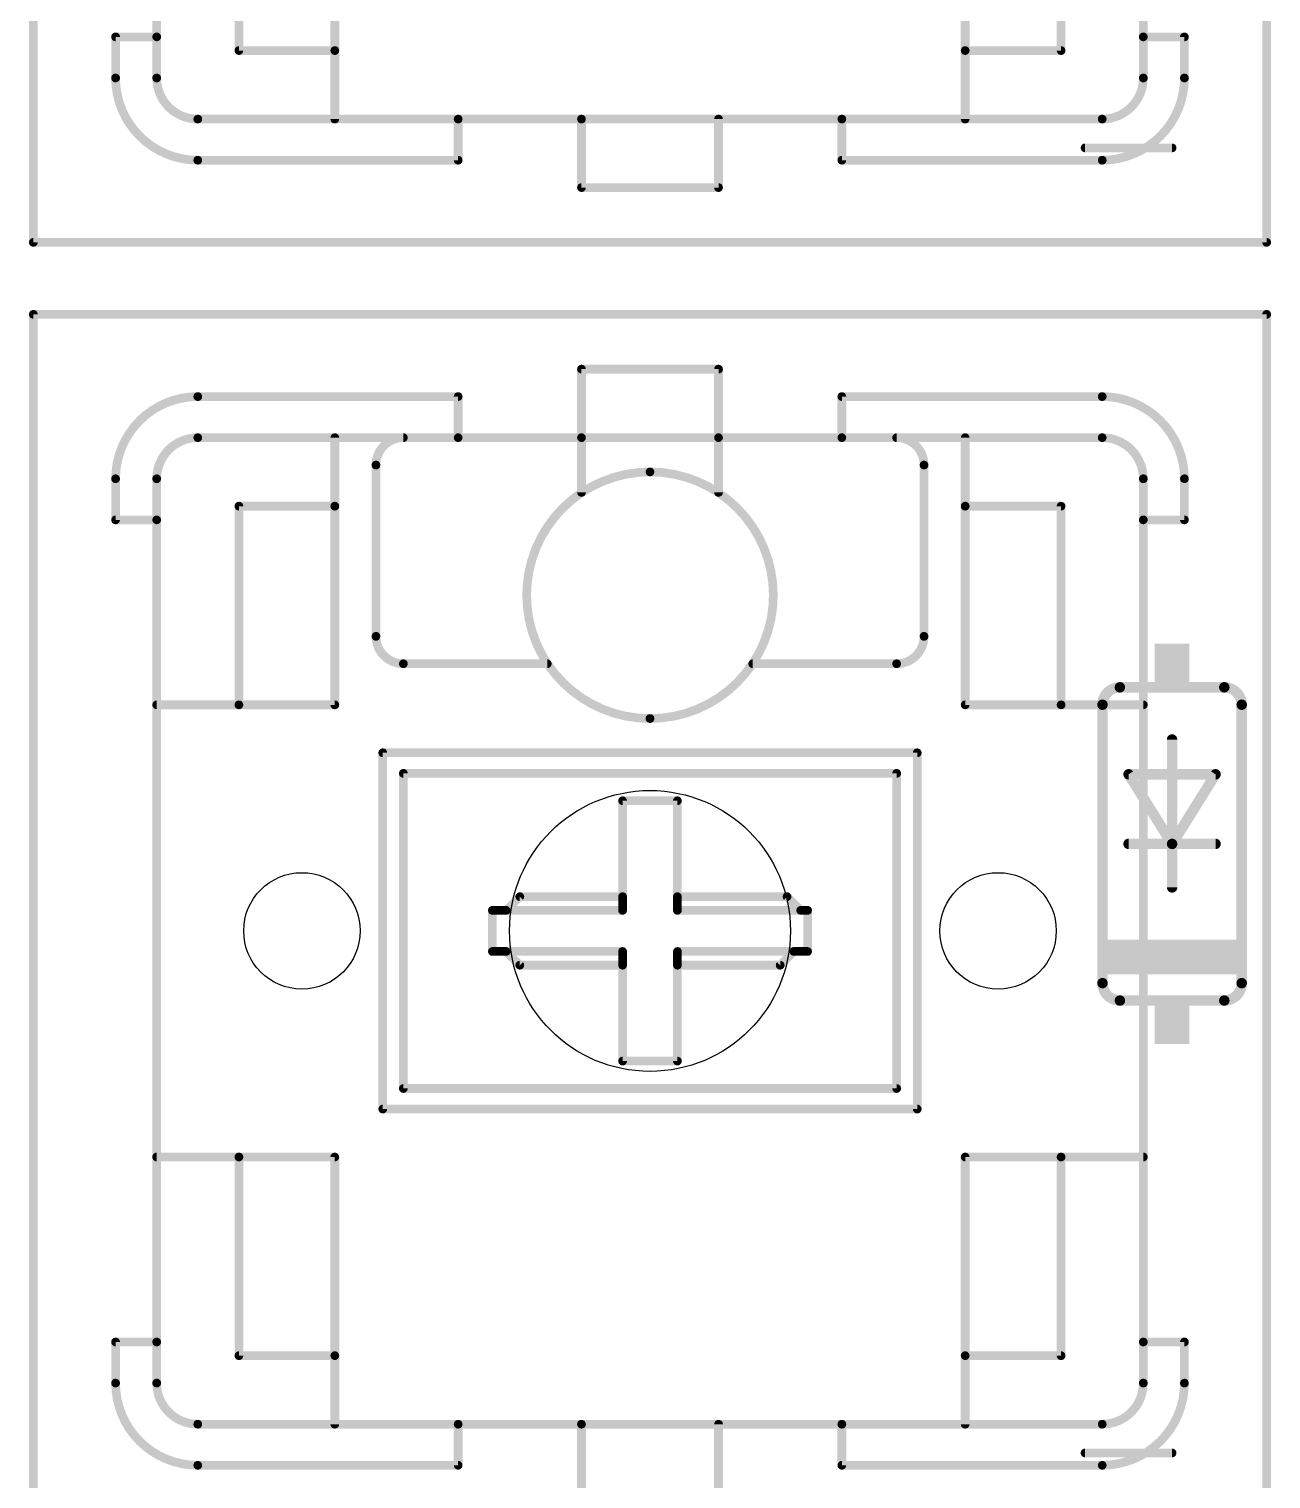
# Model space of a CAD drawing. Extents: x 0 to 155, y -1 to 106.
# Drawn here: x 97.62 to 115.74, y 59.31 to 80.48 of the extents above; entities that cross this region are included whole.
import ezdxf

# ---------------------------------------------------------------- set-up
doc = ezdxf.new("R2010")
doc.units = 0
doc.layers.add('20', color=7, linetype='CONTINUOUS')
doc.layers.add('21', color=253, linetype='CONTINUOUS')

# ---------------------------------------------------------------- blocks, each defined once
blk = doc.blocks.new('RECT')
blk.add_solid([(-0.5, -0.5), (0.5, -0.5), (-0.5, 0.5), (0.5, 0.5)])

msp = doc.modelspace()

# ---------------------------------------------------------------- linework, layer by layer
at = {"layer": '20'}
for centre, radius in [((106.68, 67.31), 2.05), ((101.6, 67.31), 0.85), ((111.76, 67.31), 0.85)]:
    msp.add_circle(centre, radius, dxfattribs=at)
at = {"layer": '21'}
for points, const_width in [([(97.68, 77.36), (97.68, 95.36)], 0.127), ([(115.68, 95.36), (115.68, 77.36)], 0.127), ([(99.48, 80.36), (99.48, 92.36)], 0.127), ([(113.88, 92.36), (113.88, 80.36)], 0.127), ([(100.68, 83.06), (100.68, 80.16)], 0.127), ([(102.08, 83.06), (102.08, 80.16)], 0.127), ([(111.28, 83.06), (111.28, 80.16)], 0.127), ([(112.68, 83.06), (112.68, 80.16)], 0.127), ([(98.88, 79.76), (98.88, 80.36)], 0.127), ([(99.48, 80.36), (98.88, 80.36)], 0.127), ([(99.48, 79.76), (99.48, 80.36)], 0.127), ([(102.08, 80.16), (100.68, 80.16)], 0.127), ([(102.08, 80.16), (102.08, 79.16)], 0.127), ([(111.28, 80.16), (111.28, 79.16)], 0.127), ([(112.68, 80.16), (111.28, 80.16)], 0.127), ([(113.88, 80.36), (113.88, 79.76)], 0.127), ([(113.88, 80.36), (114.48, 80.36)], 0.127), ([(114.48, 80.36), (114.48, 79.76)], 0.127), ([(103.88, 79.16), (100.08, 79.16)], 0.127), ([(105.68, 79.16), (103.88, 79.16)], 0.127), ([(103.88, 78.56), (103.88, 79.16)], 0.127), ([(109.48, 79.16), (105.68, 79.16)], 0.127), ([(105.68, 78.16), (105.68, 79.16)], 0.127), ([(107.68, 78.16), (107.68, 79.16)], 0.127), ([(113.28, 79.16), (109.48, 79.16)], 0.127), ([(109.48, 78.56), (109.48, 79.16)], 0.127), ([(113.03, 78.74), (114.3, 78.74)], 0.127), ([(103.88, 78.56), (100.08, 78.56)], 0.127), ([(113.28, 78.56), (109.48, 78.56)], 0.127), ([(105.68, 78.16), (107.68, 78.16)], 0.127), ([(115.68, 77.36), (97.68, 77.36)], 0.127), ([(97.68, 76.31), (115.68, 76.31)], 0.127), ([(97.68, 58.31), (97.68, 76.31)], 0.127), ([(115.68, 76.31), (115.68, 58.31)], 0.127), ([(105.68, 75.51), (107.68, 75.51)], 0.127), ([(105.68, 74.51), (105.68, 75.51)], 0.127), ([(107.68, 74.51), (107.68, 75.51)], 0.127), ([(100.08, 75.11), (103.88, 75.11)], 0.127), ([(103.88, 74.51), (103.88, 75.11)], 0.127), ([(109.48, 75.11), (113.28, 75.11)], 0.127), ([(109.48, 74.51), (109.48, 75.11)], 0.127), ([(100.08, 74.51), (103.88, 74.51)], 0.127), ([(102.08, 74.51), (102.08, 73.51)], 0.127), ([(103.88, 74.51), (105.68, 74.51)], 0.127), ([(105.68, 74.51), (107.68, 74.51)], 0.127), ([(105.68, 73.71), (105.68, 74.51)], 0.127), ([(107.68, 74.51), (109.48, 74.51)], 0.127), ([(107.68, 74.51), (107.68, 73.71)], 0.127), ([(109.48, 74.51), (113.28, 74.51)], 0.127), ([(111.28, 74.51), (111.28, 73.51)], 0.127), ([(102.68, 71.61), (102.68, 74.11)], 0.127), ([(110.68, 71.61), (110.68, 74.11)], 0.127), ([(98.88, 73.31), (98.88, 73.91)], 0.127), ([(99.48, 73.31), (99.48, 73.91)], 0.127), ([(113.88, 73.91), (113.88, 73.31)], 0.127), ([(114.48, 73.91), (114.48, 73.31)], 0.127), ([(100.68, 73.51), (100.68, 70.61)], 0.127), ([(102.08, 73.51), (100.68, 73.51)], 0.127), ([(102.08, 73.51), (102.08, 70.61)], 0.127), ([(111.28, 73.51), (111.28, 70.61)], 0.127), ([(112.68, 73.51), (111.28, 73.51)], 0.127), ([(112.68, 73.51), (112.68, 70.61)], 0.127), ([(99.48, 73.31), (98.88, 73.31)], 0.127), ([(99.48, 61.31), (99.48, 73.31)], 0.127), ([(113.88, 73.31), (113.88, 61.31)], 0.127), ([(113.88, 73.31), (114.48, 73.31)], 0.127), ([(103.08, 71.21), (105.18, 71.21)], 0.127), ([(108.18, 71.21), (110.28, 71.21)], 0.127), ([(113.538, 70.866), (115.062, 70.866)], 0.1524), ([(100.68, 70.61), (99.48, 70.61)], 0.127), ([(102.08, 70.61), (100.68, 70.61)], 0.127), ([(112.68, 70.61), (111.28, 70.61)], 0.127), ([(113.88, 70.61), (112.68, 70.61)], 0.127), ([(113.284, 66.548), (113.284, 70.612)], 0.1524), ([(115.316, 66.548), (115.316, 70.612)], 0.1524), ([(114.3, 68.58), (114.3, 70.104)], 0.1524), ([(102.78, 64.71), (102.78, 69.91)], 0.127), ([(102.78, 69.91), (110.58, 69.91)], 0.127), ([(110.58, 69.91), (110.58, 64.71)], 0.127), ([(103.08, 65.01), (103.08, 69.61)], 0.127), ([(103.08, 69.61), (110.28, 69.61)], 0.127), ([(110.28, 69.61), (110.28, 65.01)], 0.127), ([(113.665, 69.596), (114.935, 69.596)], 0.1524), ([(114.3, 68.58), (113.665, 69.596)], 0.1524), ([(114.935, 69.596), (114.3, 68.58)], 0.1524), ([(106.28, 67.81), (106.28, 69.21)], 0.127), ([(106.28, 69.21), (107.08, 69.21)], 0.127), ([(107.08, 69.21), (107.08, 67.81)], 0.127), ([(113.665, 68.58), (114.3, 68.58)], 0.1524), ([(114.3, 67.945), (114.3, 68.58)], 0.1524), ([(114.3, 68.58), (114.935, 68.58)], 0.1524), ([(104.78, 67.81), (104.58, 67.61)], 0.127), ([(106.28, 67.81), (104.78, 67.81)], 0.127), ([(106.28, 67.61), (106.28, 67.81)], 0.127), ([(107.08, 67.81), (107.08, 67.61)], 0.127), ([(108.68, 67.81), (107.08, 67.81)], 0.127), ([(108.88, 67.61), (108.68, 67.81)], 0.127), ([(104.38, 67.01), (104.38, 67.61)], 0.127), ([(104.38, 67.61), (104.58, 67.61)], 0.127), ([(104.58, 67.61), (106.28, 67.61)], 0.127), ([(107.08, 67.61), (108.88, 67.61)], 0.127), ([(108.98, 67.61), (108.88, 67.61)], 0.127), ([(108.98, 67.61), (108.98, 67.01)], 0.127), ([(104.58, 67.01), (104.38, 67.01)], 0.127), ([(106.28, 67.01), (104.58, 67.01)], 0.127), ([(104.58, 67.01), (104.78, 66.81)], 0.127), ([(106.28, 66.81), (106.28, 67.01)], 0.127), ([(108.78, 67.01), (107.08, 67.01)], 0.127), ([(107.08, 67.01), (107.08, 66.81)], 0.127), ([(108.78, 67.01), (108.58, 66.81)], 0.127), ([(108.98, 67.01), (108.78, 67.01)], 0.127), ([(106.28, 66.81), (104.78, 66.81)], 0.127), ([(106.28, 65.41), (106.28, 66.81)], 0.127), ([(107.08, 66.81), (107.08, 65.41)], 0.127), ([(108.58, 66.81), (107.08, 66.81)], 0.127), ([(113.538, 66.294), (115.062, 66.294)], 0.1524), ([(107.08, 65.41), (106.28, 65.41)], 0.127), ([(110.28, 65.01), (103.08, 65.01)], 0.127), ([(110.58, 64.71), (102.78, 64.71)], 0.127), ([(100.68, 64.01), (99.48, 64.01)], 0.127), ([(102.08, 64.01), (100.68, 64.01)], 0.127), ([(100.68, 64.01), (100.68, 61.11)], 0.127), ([(102.08, 64.01), (102.08, 61.11)], 0.127), ([(112.68, 64.01), (111.28, 64.01)], 0.127), ([(111.28, 64.01), (111.28, 61.11)], 0.127), ([(113.88, 64.01), (112.68, 64.01)], 0.127), ([(112.68, 64.01), (112.68, 61.11)], 0.127), ([(98.88, 60.71), (98.88, 61.31)], 0.127), ([(99.48, 61.31), (98.88, 61.31)], 0.127), ([(99.48, 60.71), (99.48, 61.31)], 0.127), ([(102.08, 61.11), (100.68, 61.11)], 0.127), ([(102.08, 61.11), (102.08, 60.11)], 0.127), ([(111.28, 61.11), (111.28, 60.11)], 0.127), ([(112.68, 61.11), (111.28, 61.11)], 0.127), ([(113.88, 61.31), (113.88, 60.71)], 0.127), ([(113.88, 61.31), (114.48, 61.31)], 0.127), ([(114.48, 61.31), (114.48, 60.71)], 0.127), ([(103.88, 60.11), (100.08, 60.11)], 0.127), ([(105.68, 60.11), (103.88, 60.11)], 0.127), ([(103.88, 59.51), (103.88, 60.11)], 0.127), ([(109.48, 60.11), (105.68, 60.11)], 0.127), ([(105.68, 59.11), (105.68, 60.11)], 0.127), ([(107.68, 59.11), (107.68, 60.11)], 0.127), ([(113.28, 60.11), (109.48, 60.11)], 0.127), ([(109.48, 59.51), (109.48, 60.11)], 0.127), ([(113.03, 59.69), (114.3, 59.69)], 0.127), ([(103.88, 59.51), (100.08, 59.51)], 0.127), ([(113.28, 59.51), (109.48, 59.51)], 0.127)]:
    msp.add_lwpolyline(points, dxfattribs=dict(at, const_width=const_width))
for points, const_width in [([(98.88, 80.3918, 1), (98.88, 80.3282)], 0.0635), ([(98.9118, 80.36, 1), (98.8483, 80.36)], 0.0635), ([(99.5118, 80.36, 1), (99.4483, 80.36)], 0.0635), ([(99.4483, 80.36, 1), (99.5118, 80.36)], 0.0635), ([(99.48, 80.3282, 1), (99.48, 80.3918)], 0.0635), ([(100.68, 80.1918, 1), (100.68, 80.1283)], 0.0635), ([(102.1118, 80.16, 1), (102.0482, 80.16)], 0.0635), ([(102.08, 80.1283, 1), (102.08, 80.1918)], 0.0635), ([(111.3118, 80.16, 1), (111.2482, 80.16)], 0.0635), ([(111.28, 80.1918, 1), (111.28, 80.1283)], 0.0635), ([(112.68, 80.1283, 1), (112.68, 80.1918)], 0.0635), ([(113.88, 80.3918, 1), (113.88, 80.3282)], 0.0635), ([(113.9118, 80.36, 1), (113.8483, 80.36)], 0.0635), ([(113.8483, 80.36, 1), (113.9118, 80.36)], 0.0635), ([(114.5118, 80.36, 1), (114.4483, 80.36)], 0.0635), ([(114.48, 80.3282, 1), (114.48, 80.3918)], 0.0635), ([(100.6483, 80.16, 1), (100.7118, 80.16)], 0.0635), ([(102.0482, 80.16, 1), (102.1118, 80.16)], 0.0635), ([(111.2482, 80.16, 1), (111.3118, 80.16)], 0.0635), ([(112.6483, 80.16, 1), (112.7118, 80.16)], 0.0635), ([(98.88, 79.76, 0.4142), (100.08, 78.56)], 0.127), ([(98.9118, 79.76, 1), (98.8483, 79.76)], 0.0635), ([(99.48, 79.76, 0.4142), (100.08, 79.16)], 0.127), ([(99.5118, 79.76, 1), (99.4483, 79.76)], 0.0635), ([(113.28, 78.56, 0.4142), (114.48, 79.76)], 0.127), ([(113.28, 79.16, 0.4142), (113.88, 79.76)], 0.127), ([(113.9118, 79.76, 1), (113.8483, 79.76)], 0.0635), ([(114.5118, 79.76, 1), (114.4483, 79.76)], 0.0635), ([(98.8483, 79.76, 1), (98.9118, 79.76)], 0.0635), ([(99.4483, 79.76, 1), (99.5118, 79.76)], 0.0635), ([(113.8483, 79.76, 1), (113.9118, 79.76)], 0.0635), ([(114.4483, 79.76, 1), (114.5118, 79.76)], 0.0635), ([(100.08, 79.1918, 1), (100.08, 79.1283)], 0.0635), ([(100.08, 79.1283, 1), (100.08, 79.1918)], 0.0635), ([(102.0482, 79.16, 1), (102.1118, 79.16)], 0.0635), ([(103.88, 79.1918, 1), (103.88, 79.1283)], 0.0635), ([(103.9118, 79.16, 1), (103.8483, 79.16)], 0.0635), ([(103.88, 79.1283, 1), (103.88, 79.1918)], 0.0635), ([(105.68, 79.1918, 1), (105.68, 79.1283)], 0.0635), ([(105.7118, 79.16, 1), (105.6483, 79.16)], 0.0635), ([(105.68, 79.1283, 1), (105.68, 79.1918)], 0.0635), ([(107.7118, 79.16, 1), (107.6483, 79.16)], 0.0635), ([(109.48, 79.1918, 1), (109.48, 79.1283)], 0.0635), ([(109.5118, 79.16, 1), (109.4483, 79.16)], 0.0635), ([(109.48, 79.1283, 1), (109.48, 79.1918)], 0.0635), ([(111.2482, 79.16, 1), (111.3118, 79.16)], 0.0635), ([(113.28, 79.1918, 1), (113.28, 79.1283)], 0.0635), ([(113.28, 79.1283, 1), (113.28, 79.1918)], 0.0635), ([(113.03, 78.7718, 1), (113.03, 78.7083)], 0.0635), ([(114.3, 78.7083, 1), (114.3, 78.7718)], 0.0635), ([(100.08, 78.5918, 1), (100.08, 78.5282)], 0.0635), ([(100.08, 78.5282, 1), (100.08, 78.5918)], 0.0635), ([(103.8483, 78.56, 1), (103.9118, 78.56)], 0.0635), ([(103.88, 78.5282, 1), (103.88, 78.5918)], 0.0635), ([(109.48, 78.5918, 1), (109.48, 78.5282)], 0.0635), ([(109.4483, 78.56, 1), (109.5118, 78.56)], 0.0635), ([(113.28, 78.5918, 1), (113.28, 78.5282)], 0.0635), ([(113.28, 78.5282, 1), (113.28, 78.5918)], 0.0635), ([(105.68, 78.1918, 1), (105.68, 78.1283)], 0.0635), ([(105.6483, 78.16, 1), (105.7118, 78.16)], 0.0635), ([(107.6483, 78.16, 1), (107.7118, 78.16)], 0.0635), ([(107.68, 78.1283, 1), (107.68, 78.1918)], 0.0635), ([(97.68, 77.3918, 1), (97.68, 77.3282)], 0.0635), ([(97.6483, 77.36, 1), (97.7118, 77.36)], 0.0635), ([(115.6483, 77.36, 1), (115.7118, 77.36)], 0.0635), ([(115.68, 77.3282, 1), (115.68, 77.3918)], 0.0635), ([(97.68, 76.3418, 1), (97.68, 76.2782)], 0.0635), ([(97.7118, 76.31, 1), (97.6483, 76.31)], 0.0635), ([(115.7118, 76.31, 1), (115.6483, 76.31)], 0.0635), ([(115.68, 76.2782, 1), (115.68, 76.3418)], 0.0635), ([(105.68, 75.5418, 1), (105.68, 75.4783)], 0.0635), ([(105.7118, 75.51, 1), (105.6483, 75.51)], 0.0635), ([(107.7118, 75.51, 1), (107.6483, 75.51)], 0.0635), ([(107.68, 75.4783, 1), (107.68, 75.5418)], 0.0635), ([(100.08, 75.11, 0.4142), (98.88, 73.91)], 0.127), ([(100.08, 75.1418, 1), (100.08, 75.0782)], 0.0635), ([(100.08, 75.0782, 1), (100.08, 75.1418)], 0.0635), ([(103.9118, 75.11, 1), (103.8483, 75.11)], 0.0635), ([(103.88, 75.0782, 1), (103.88, 75.1418)], 0.0635), ([(109.48, 75.1418, 1), (109.48, 75.0782)], 0.0635), ([(109.5118, 75.11, 1), (109.4483, 75.11)], 0.0635), ([(113.28, 75.1418, 1), (113.28, 75.0782)], 0.0635), ([(114.48, 73.91, 0.4142), (113.28, 75.11)], 0.127), ([(113.28, 75.0782, 1), (113.28, 75.1418)], 0.0635), ([(100.08, 74.51, 0.4142), (99.48, 73.91)], 0.127), ([(100.08, 74.5418, 1), (100.08, 74.4783)], 0.0635), ([(100.08, 74.4783, 1), (100.08, 74.5418)], 0.0635), ([(102.1118, 74.51, 1), (102.0482, 74.51)], 0.0635), ([(103.08, 74.51, 0.4142), (102.68, 74.11)], 0.127), ([(103.08, 74.4783, 1), (103.08, 74.5418)], 0.0635), ([(103.88, 74.5418, 1), (103.88, 74.4783)], 0.0635), ([(103.8483, 74.51, 1), (103.9118, 74.51)], 0.0635), ([(103.88, 74.4783, 1), (103.88, 74.5418)], 0.0635), ([(105.68, 74.5418, 1), (105.68, 74.4783)], 0.0635), ([(105.7118, 74.51, 1), (105.6483, 74.51)], 0.0635), ([(105.6483, 74.51, 1), (105.7118, 74.51)], 0.0635), ([(105.68, 74.4783, 1), (105.68, 74.5418)], 0.0635), ([(107.68, 74.5418, 1), (107.68, 74.4783)], 0.0635), ([(107.7118, 74.51, 1), (107.6483, 74.51)], 0.0635), ([(107.6483, 74.51, 1), (107.7118, 74.51)], 0.0635), ([(107.68, 74.4783, 1), (107.68, 74.5418)], 0.0635), ([(109.48, 74.5418, 1), (109.48, 74.4783)], 0.0635), ([(109.4483, 74.51, 1), (109.5118, 74.51)], 0.0635), ([(109.48, 74.4783, 1), (109.48, 74.5418)], 0.0635), ([(110.68, 74.11, 0.4142), (110.28, 74.51)], 0.127), ([(110.28, 74.5418, 1), (110.28, 74.4783)], 0.0635), ([(111.3118, 74.51, 1), (111.2482, 74.51)], 0.0635), ([(113.88, 73.91, 0.4142), (113.28, 74.51)], 0.127), ([(113.28, 74.5418, 1), (113.28, 74.4783)], 0.0635), ([(113.28, 74.4783, 1), (113.28, 74.5418)], 0.0635), ([(102.7118, 74.11, 1), (102.6483, 74.11)], 0.0635), ([(102.6483, 74.11, 1), (102.7118, 74.11)], 0.0635), ([(110.7118, 74.11, 1), (110.6483, 74.11)], 0.0635), ([(110.6483, 74.11, 1), (110.7118, 74.11)], 0.0635), ([(98.9118, 73.91, 1), (98.8483, 73.91)], 0.0635), ([(98.8483, 73.91, 1), (98.9118, 73.91)], 0.0635), ([(99.5118, 73.91, 1), (99.4483, 73.91)], 0.0635), ([(99.4483, 73.91, 1), (99.5118, 73.91)], 0.0635), ([(106.68, 74.01, 1), (106.68, 70.41)], 0.127), ([(106.68, 70.41, 1), (106.68, 74.01)], 0.127), ([(106.68, 74.0418, 1), (106.68, 73.9783)], 0.0635), ([(106.68, 73.9783, 1), (106.68, 74.0418)], 0.0635), ([(113.9118, 73.91, 1), (113.8483, 73.91)], 0.0635), ([(113.8483, 73.91, 1), (113.9118, 73.91)], 0.0635), ([(114.5118, 73.91, 1), (114.4483, 73.91)], 0.0635), ([(114.4483, 73.91, 1), (114.5118, 73.91)], 0.0635), ([(105.6483, 73.71, 1), (105.7118, 73.71)], 0.0635), ([(107.6483, 73.71, 1), (107.7118, 73.71)], 0.0635), ([(100.68, 73.5418, 1), (100.68, 73.4783)], 0.0635), ([(100.7118, 73.51, 1), (100.6483, 73.51)], 0.0635), ([(102.1118, 73.51, 1), (102.0482, 73.51)], 0.0635), ([(102.0482, 73.51, 1), (102.1118, 73.51)], 0.0635), ([(102.08, 73.4783, 1), (102.08, 73.5418)], 0.0635), ([(111.3118, 73.51, 1), (111.2482, 73.51)], 0.0635), ([(111.2482, 73.51, 1), (111.3118, 73.51)], 0.0635), ([(111.28, 73.5418, 1), (111.28, 73.4783)], 0.0635), ([(112.7118, 73.51, 1), (112.6483, 73.51)], 0.0635), ([(112.68, 73.4783, 1), (112.68, 73.5418)], 0.0635), ([(98.88, 73.3418, 1), (98.88, 73.2782)], 0.0635), ([(98.8483, 73.31, 1), (98.9118, 73.31)], 0.0635), ([(99.5118, 73.31, 1), (99.4483, 73.31)], 0.0635), ([(99.4483, 73.31, 1), (99.5118, 73.31)], 0.0635), ([(99.48, 73.2782, 1), (99.48, 73.3418)], 0.0635), ([(113.88, 73.3418, 1), (113.88, 73.2782)], 0.0635), ([(113.9118, 73.31, 1), (113.8483, 73.31)], 0.0635), ([(113.8483, 73.31, 1), (113.9118, 73.31)], 0.0635), ([(114.4483, 73.31, 1), (114.5118, 73.31)], 0.0635), ([(114.48, 73.2782, 1), (114.48, 73.3418)], 0.0635), ([(102.68, 71.61, 0.4142), (103.08, 71.21)], 0.127), ([(102.7118, 71.61, 1), (102.6483, 71.61)], 0.0635), ([(102.6483, 71.61, 1), (102.7118, 71.61)], 0.0635), ([(110.28, 71.21, 0.4142), (110.68, 71.61)], 0.127), ([(110.7118, 71.61, 1), (110.6483, 71.61)], 0.0635), ([(110.6483, 71.61, 1), (110.7118, 71.61)], 0.0635), ([(103.08, 71.2418, 1), (103.08, 71.1783)], 0.0635), ([(103.08, 71.1783, 1), (103.08, 71.2418)], 0.0635), ([(105.18, 71.1783, 1), (105.18, 71.2418)], 0.0635), ([(108.18, 71.2418, 1), (108.18, 71.1783)], 0.0635), ([(110.28, 71.2418, 1), (110.28, 71.1783)], 0.0635), ([(110.28, 71.1783, 1), (110.28, 71.2418)], 0.0635), ([(113.538, 70.866, 0.4142), (113.284, 70.612)], 0.1524), ([(113.538, 70.9041, 1), (113.538, 70.8279)], 0.0762), ([(113.538, 70.8279, 1), (113.538, 70.9041)], 0.0762), ([(115.316, 70.612, 0.4142), (115.062, 70.866)], 0.1524), ([(115.062, 70.9041, 1), (115.062, 70.8279)], 0.0762), ([(115.062, 70.8279, 1), (115.062, 70.9041)], 0.0762), ([(99.48, 70.6418, 1), (99.48, 70.5782)], 0.0635), ([(100.68, 70.6418, 1), (100.68, 70.5782)], 0.0635), ([(100.6483, 70.61, 1), (100.7118, 70.61)], 0.0635), ([(100.68, 70.5782, 1), (100.68, 70.6418)], 0.0635), ([(102.0482, 70.61, 1), (102.1118, 70.61)], 0.0635), ([(102.08, 70.5782, 1), (102.08, 70.6418)], 0.0635), ([(111.28, 70.6418, 1), (111.28, 70.5782)], 0.0635), ([(111.2482, 70.61, 1), (111.3118, 70.61)], 0.0635), ([(112.68, 70.6418, 1), (112.68, 70.5782)], 0.0635), ([(112.6483, 70.61, 1), (112.7118, 70.61)], 0.0635), ([(112.68, 70.5782, 1), (112.68, 70.6418)], 0.0635), ([(113.3221, 70.612, 1), (113.2459, 70.612)], 0.0762), ([(113.2459, 70.612, 1), (113.3221, 70.612)], 0.0762), ([(113.88, 70.5782, 1), (113.88, 70.6418)], 0.0635), ([(115.3541, 70.612, 1), (115.2779, 70.612)], 0.0762), ([(115.2779, 70.612, 1), (115.3541, 70.612)], 0.0762), ([(106.68, 70.4417, 1), (106.68, 70.3782)], 0.0635), ([(106.68, 70.3782, 1), (106.68, 70.4417)], 0.0635), ([(114.3381, 70.104, 1), (114.2619, 70.104)], 0.0762), ([(102.8118, 69.91, 1), (102.7482, 69.91)], 0.0635), ([(102.78, 69.9417, 1), (102.78, 69.8782)], 0.0635), ([(110.6118, 69.91, 1), (110.5482, 69.91)], 0.0635), ([(110.58, 69.8782, 1), (110.58, 69.9417)], 0.0635), ([(103.1118, 69.61, 1), (103.0482, 69.61)], 0.0635), ([(103.08, 69.6418, 1), (103.08, 69.5782)], 0.0635), ([(110.3118, 69.61, 1), (110.2482, 69.61)], 0.0635), ([(110.28, 69.5782, 1), (110.28, 69.6418)], 0.0635), ([(113.665, 69.6341, 1), (113.665, 69.5579)], 0.0762), ([(113.6973, 69.6162, 1), (113.6327, 69.5758)], 0.0762), ([(114.9673, 69.5758, 1), (114.9027, 69.6162)], 0.0762), ([(114.935, 69.5579, 1), (114.935, 69.6341)], 0.0762), ([(106.3118, 69.21, 1), (106.2482, 69.21)], 0.0635), ([(106.28, 69.2418, 1), (106.28, 69.1783)], 0.0635), ([(107.1118, 69.21, 1), (107.0482, 69.21)], 0.0635), ([(107.08, 69.1783, 1), (107.08, 69.2418)], 0.0635), ([(113.665, 68.6181, 1), (113.665, 68.5419)], 0.0762), ([(114.3381, 68.58, 1), (114.2619, 68.58)], 0.0762), ([(114.3, 68.6181, 1), (114.3, 68.5419)], 0.0762), ([(114.2677, 68.6002, 1), (114.3323, 68.5598)], 0.0762), ([(114.2619, 68.58, 1), (114.3381, 68.58)], 0.0762), ([(114.2677, 68.5598, 1), (114.3323, 68.6002)], 0.0762), ([(114.3, 68.5419, 1), (114.3, 68.6181)], 0.0762), ([(114.935, 68.5419, 1), (114.935, 68.6181)], 0.0762), ([(114.2619, 67.945, 1), (114.3381, 67.945)], 0.0762), ([(104.78, 67.8418, 1), (104.78, 67.7782)], 0.0635), ([(104.8025, 67.7875, 1), (104.7575, 67.8325)], 0.0635), ([(106.3118, 67.81, 1), (106.2482, 67.81)], 0.0635), ([(106.2482, 67.81, 1), (106.3118, 67.81)], 0.0635), ([(106.28, 67.7782, 1), (106.28, 67.8418)], 0.0635), ([(107.1118, 67.81, 1), (107.0482, 67.81)], 0.0635), ([(107.08, 67.8418, 1), (107.08, 67.7782)], 0.0635), ([(107.0482, 67.81, 1), (107.1118, 67.81)], 0.0635), ([(108.7025, 67.8325, 1), (108.6575, 67.7875)], 0.0635), ([(108.68, 67.7782, 1), (108.68, 67.8418)], 0.0635), ([(104.38, 67.6418, 1), (104.38, 67.5782)], 0.0635), ([(104.4118, 67.61, 1), (104.3483, 67.61)], 0.0635), ([(104.58, 67.6418, 1), (104.58, 67.5782)], 0.0635), ([(104.5575, 67.6325, 1), (104.6025, 67.5875)], 0.0635), ([(104.58, 67.5782, 1), (104.58, 67.6418)], 0.0635), ([(106.2482, 67.61, 1), (106.3118, 67.61)], 0.0635), ([(106.28, 67.5782, 1), (106.28, 67.6418)], 0.0635), ([(107.08, 67.6418, 1), (107.08, 67.5782)], 0.0635), ([(107.0482, 67.61, 1), (107.1118, 67.61)], 0.0635), ([(108.88, 67.6418, 1), (108.88, 67.5782)], 0.0635), ([(108.8575, 67.5875, 1), (108.9025, 67.6325)], 0.0635), ([(108.88, 67.5782, 1), (108.88, 67.6418)], 0.0635), ([(109.0118, 67.61, 1), (108.9483, 67.61)], 0.0635), ([(108.98, 67.5782, 1), (108.98, 67.6418)], 0.0635), ([(104.38, 67.0418, 1), (104.38, 66.9783)], 0.0635), ([(104.3483, 67.01, 1), (104.4118, 67.01)], 0.0635), ([(104.6025, 67.0325, 1), (104.5575, 66.9875)], 0.0635), ([(104.58, 67.0418, 1), (104.58, 66.9783)], 0.0635), ([(104.58, 66.9783, 1), (104.58, 67.0418)], 0.0635), ([(106.3118, 67.01, 1), (106.2482, 67.01)], 0.0635), ([(106.28, 66.9783, 1), (106.28, 67.0418)], 0.0635), ([(107.1118, 67.01, 1), (107.0482, 67.01)], 0.0635), ([(107.08, 67.0418, 1), (107.08, 66.9783)], 0.0635), ([(108.78, 67.0418, 1), (108.78, 66.9783)], 0.0635), ([(108.8025, 66.9875, 1), (108.7575, 67.0325)], 0.0635), ([(108.78, 66.9783, 1), (108.78, 67.0418)], 0.0635), ([(108.9483, 67.01, 1), (109.0118, 67.01)], 0.0635), ([(108.98, 66.9783, 1), (108.98, 67.0418)], 0.0635), ([(104.78, 66.8418, 1), (104.78, 66.7782)], 0.0635), ([(104.7575, 66.7875, 1), (104.8025, 66.8325)], 0.0635), ([(106.3118, 66.81, 1), (106.2482, 66.81)], 0.0635), ([(106.2482, 66.81, 1), (106.3118, 66.81)], 0.0635), ([(106.28, 66.7782, 1), (106.28, 66.8418)], 0.0635), ([(107.1118, 66.81, 1), (107.0482, 66.81)], 0.0635), ([(107.08, 66.8418, 1), (107.08, 66.7782)], 0.0635), ([(107.0482, 66.81, 1), (107.1118, 66.81)], 0.0635), ([(108.5575, 66.8325, 1), (108.6025, 66.7875)], 0.0635), ([(108.58, 66.7782, 1), (108.58, 66.8418)], 0.0635), ([(113.284, 66.548, 0.4142), (113.538, 66.294)], 0.1524), ([(113.3221, 66.548, 1), (113.2459, 66.548)], 0.0762), ([(113.2459, 66.548, 1), (113.3221, 66.548)], 0.0762), ([(115.062, 66.294, 0.4142), (115.316, 66.548)], 0.1524), ([(115.3541, 66.548, 1), (115.2779, 66.548)], 0.0762), ([(115.2779, 66.548, 1), (115.3541, 66.548)], 0.0762), ([(113.538, 66.3321, 1), (113.538, 66.2559)], 0.0762), ([(113.538, 66.2559, 1), (113.538, 66.3321)], 0.0762), ([(115.062, 66.3321, 1), (115.062, 66.2559)], 0.0762), ([(115.062, 66.2559, 1), (115.062, 66.3321)], 0.0762), ([(106.2482, 65.41, 1), (106.3118, 65.41)], 0.0635), ([(106.28, 65.4417, 1), (106.28, 65.3782)], 0.0635), ([(107.0482, 65.41, 1), (107.1118, 65.41)], 0.0635), ([(107.08, 65.3782, 1), (107.08, 65.4417)], 0.0635), ([(103.0482, 65.01, 1), (103.1118, 65.01)], 0.0635), ([(103.08, 65.0418, 1), (103.08, 64.9783)], 0.0635), ([(110.2482, 65.01, 1), (110.3118, 65.01)], 0.0635), ([(110.28, 64.9783, 1), (110.28, 65.0418)], 0.0635), ([(102.78, 64.7418, 1), (102.78, 64.6783)], 0.0635), ([(110.58, 64.6783, 1), (110.58, 64.7418)], 0.0635), ([(102.7482, 64.71, 1), (102.8118, 64.71)], 0.0635), ([(110.5482, 64.71, 1), (110.6118, 64.71)], 0.0635), ([(99.48, 64.0418, 1), (99.48, 63.9783)], 0.0635), ([(100.68, 64.0418, 1), (100.68, 63.9783)], 0.0635), ([(100.7118, 64.01, 1), (100.6483, 64.01)], 0.0635), ([(100.68, 63.9783, 1), (100.68, 64.0418)], 0.0635), ([(102.1118, 64.01, 1), (102.0482, 64.01)], 0.0635), ([(102.08, 63.9783, 1), (102.08, 64.0418)], 0.0635), ([(111.3118, 64.01, 1), (111.2482, 64.01)], 0.0635), ([(111.28, 64.0418, 1), (111.28, 63.9783)], 0.0635), ([(112.68, 64.0418, 1), (112.68, 63.9783)], 0.0635), ([(112.7118, 64.01, 1), (112.6483, 64.01)], 0.0635), ([(112.68, 63.9783, 1), (112.68, 64.0418)], 0.0635), ([(113.88, 63.9783, 1), (113.88, 64.0418)], 0.0635), ([(98.88, 61.3418, 1), (98.88, 61.2782)], 0.0635), ([(98.9118, 61.31, 1), (98.8483, 61.31)], 0.0635), ([(99.5118, 61.31, 1), (99.4483, 61.31)], 0.0635), ([(99.4483, 61.31, 1), (99.5118, 61.31)], 0.0635), ([(99.48, 61.2782, 1), (99.48, 61.3418)], 0.0635), ([(100.68, 61.1418, 1), (100.68, 61.0782)], 0.0635), ([(102.1118, 61.11, 1), (102.0482, 61.11)], 0.0635), ([(102.08, 61.0782, 1), (102.08, 61.1418)], 0.0635), ([(111.3118, 61.11, 1), (111.2482, 61.11)], 0.0635), ([(111.28, 61.1418, 1), (111.28, 61.0782)], 0.0635), ([(112.68, 61.0782, 1), (112.68, 61.1418)], 0.0635), ([(113.88, 61.3418, 1), (113.88, 61.2782)], 0.0635), ([(113.9118, 61.31, 1), (113.8483, 61.31)], 0.0635), ([(113.8483, 61.31, 1), (113.9118, 61.31)], 0.0635), ([(114.5118, 61.31, 1), (114.4483, 61.31)], 0.0635), ([(114.48, 61.2782, 1), (114.48, 61.3418)], 0.0635), ([(100.6483, 61.11, 1), (100.7118, 61.11)], 0.0635), ([(102.0482, 61.11, 1), (102.1118, 61.11)], 0.0635), ([(111.2482, 61.11, 1), (111.3118, 61.11)], 0.0635), ([(112.6483, 61.11, 1), (112.7118, 61.11)], 0.0635), ([(98.88, 60.71, 0.4142), (100.08, 59.51)], 0.127), ([(98.9118, 60.71, 1), (98.8483, 60.71)], 0.0635), ([(99.48, 60.71, 0.4142), (100.08, 60.11)], 0.127), ([(99.5118, 60.71, 1), (99.4483, 60.71)], 0.0635), ([(113.28, 59.51, 0.4142), (114.48, 60.71)], 0.127), ([(113.28, 60.11, 0.4142), (113.88, 60.71)], 0.127), ([(113.9118, 60.71, 1), (113.8483, 60.71)], 0.0635), ([(114.5118, 60.71, 1), (114.4483, 60.71)], 0.0635), ([(98.8483, 60.71, 1), (98.9118, 60.71)], 0.0635), ([(99.4483, 60.71, 1), (99.5118, 60.71)], 0.0635), ([(113.8483, 60.71, 1), (113.9118, 60.71)], 0.0635), ([(114.4483, 60.71, 1), (114.5118, 60.71)], 0.0635), ([(100.08, 60.1418, 1), (100.08, 60.0782)], 0.0635), ([(100.08, 60.0782, 1), (100.08, 60.1418)], 0.0635), ([(102.0482, 60.11, 1), (102.1118, 60.11)], 0.0635), ([(103.88, 60.1418, 1), (103.88, 60.0782)], 0.0635), ([(103.9118, 60.11, 1), (103.8483, 60.11)], 0.0635), ([(103.88, 60.0782, 1), (103.88, 60.1418)], 0.0635), ([(105.68, 60.1418, 1), (105.68, 60.0782)], 0.0635), ([(105.7118, 60.11, 1), (105.6483, 60.11)], 0.0635), ([(105.68, 60.0782, 1), (105.68, 60.1418)], 0.0635), ([(107.7118, 60.11, 1), (107.6483, 60.11)], 0.0635), ([(109.48, 60.1418, 1), (109.48, 60.0782)], 0.0635), ([(109.5118, 60.11, 1), (109.4483, 60.11)], 0.0635), ([(109.48, 60.0782, 1), (109.48, 60.1418)], 0.0635), ([(111.2482, 60.11, 1), (111.3118, 60.11)], 0.0635), ([(113.28, 60.1418, 1), (113.28, 60.0782)], 0.0635), ([(113.28, 60.0782, 1), (113.28, 60.1418)], 0.0635), ([(113.03, 59.7218, 1), (113.03, 59.6583)], 0.0635), ([(114.3, 59.6583, 1), (114.3, 59.7218)], 0.0635), ([(100.08, 59.5418, 1), (100.08, 59.4783)], 0.0635), ([(100.08, 59.4783, 1), (100.08, 59.5418)], 0.0635), ([(103.8483, 59.51, 1), (103.9118, 59.51)], 0.0635), ([(103.88, 59.4783, 1), (103.88, 59.5418)], 0.0635), ([(109.48, 59.5418, 1), (109.48, 59.4783)], 0.0635), ([(109.4483, 59.51, 1), (109.5118, 59.51)], 0.0635), ([(113.28, 59.5418, 1), (113.28, 59.4783)], 0.0635), ([(113.28, 59.4783, 1), (113.28, 59.5418)], 0.0635)]:
    msp.add_lwpolyline(points, format="xyb", dxfattribs=dict(at, const_width=const_width))

# ---------------------------------------------------------------- block references
at = {"layer": '21', "rotation": 90}
for p, xscale, yscale in [((114.3, 71.1835), 0.635, 0.508), ((114.3, 66.929), 0.508, 2.032), ((114.3, 65.9765), 0.635, 0.508)]:
    msp.add_blockref('RECT', p, dxfattribs=dict(at, xscale=xscale, yscale=yscale))

doc.saveas('drawing.dxf')
